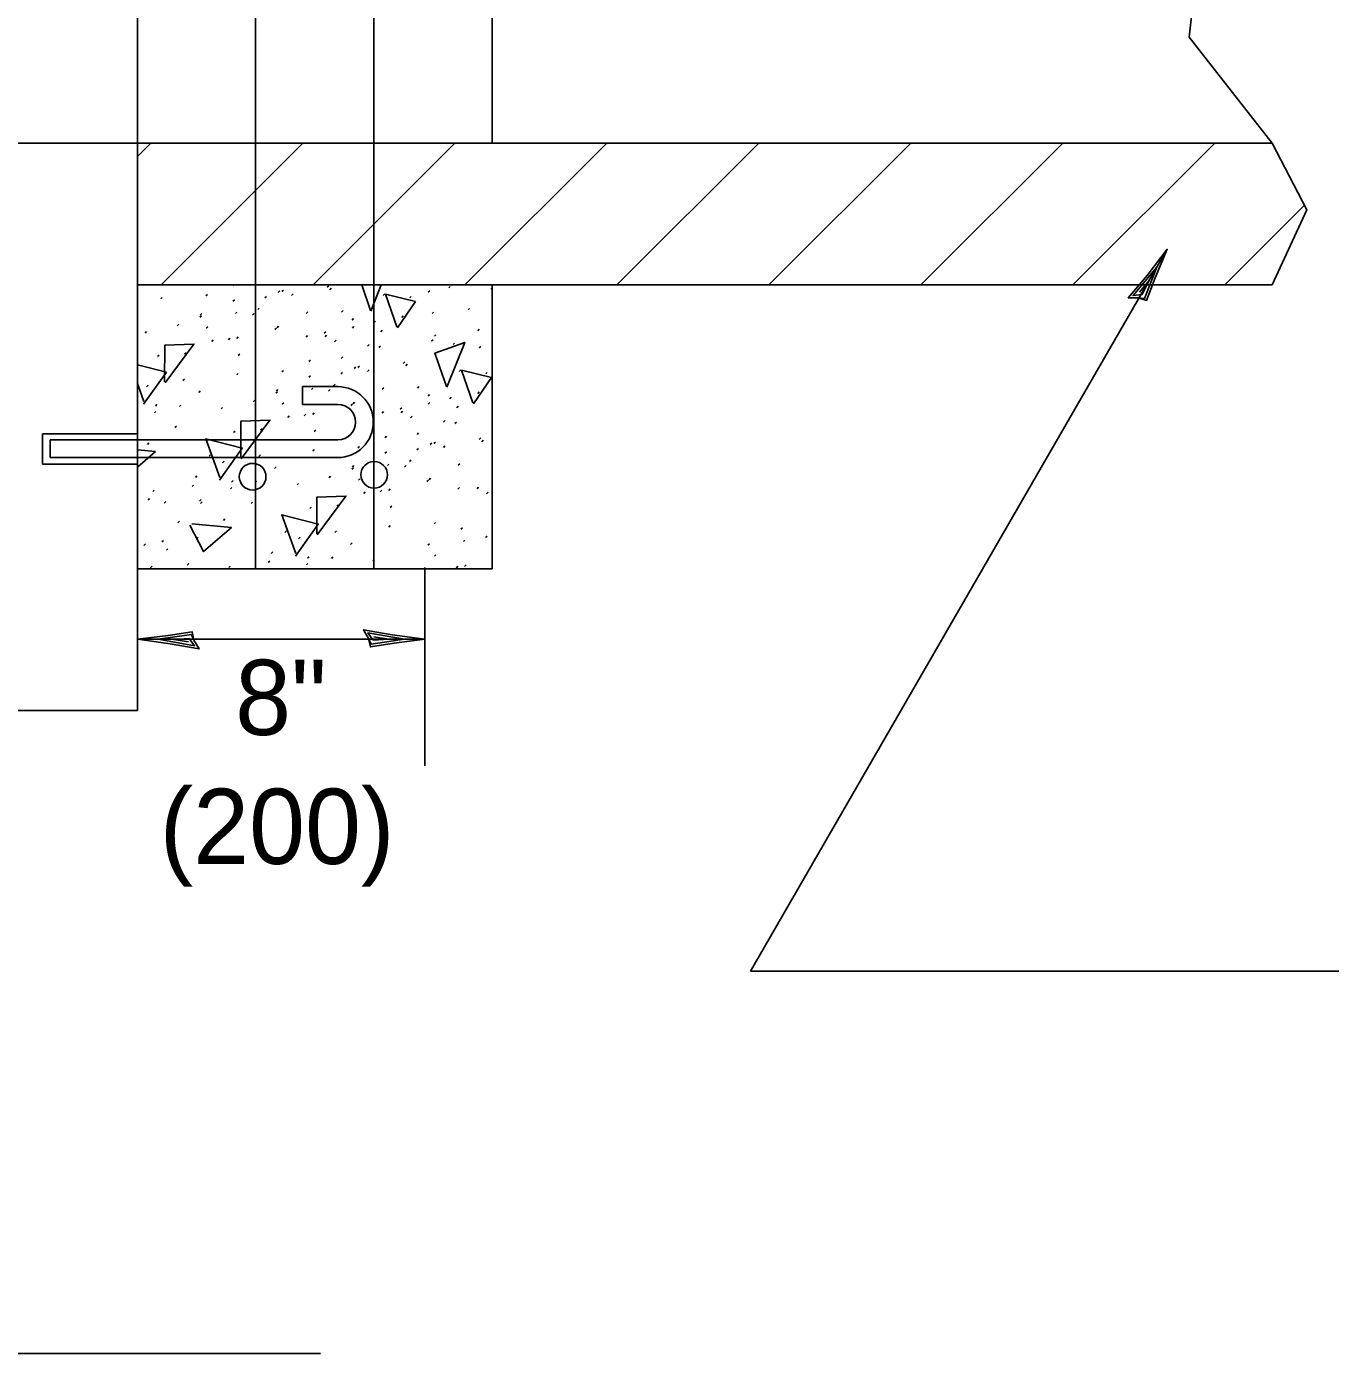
# Model space of a CAD drawing. Extents: x 94548 to 105997, y 75238 to 84217.
# Drawn here: x 94933.9 to 95055.3, y 79776.8 to 79900.3 of the extents above; entities that cross this region are included whole.
import ezdxf

# ---------------------------------------------------------------- set-up
doc = ezdxf.new("R2010")
doc.units = 0
doc.layers.add('Sheets_General Details', color=7, linetype='Continuous')

msp = doc.modelspace()

# ---------------------------------------------------------------- linework, layer by layer
at = {"layer": 'Sheets_General Details'}
for p, q in [((94955.27, 80008.24), (94955.27, 79849.84)), ((94966.27, 80008.24), (94966.27, 79849.84)), ((94977.27, 79889.44), (94977.27, 79968.64)), ((94944.27, 79889.44), (94944.27, 79929.04)), ((94944.27, 79889.44), (94766.07, 79889.44)), ((94944.27, 79889.44), (95049.87, 79889.44)), ((94944.27, 79876.24), (94944.27, 79889.44)), ((95001.33, 79812.39), (95040.11, 79879.56)), ((94944.27, 79876.24), (94977.27, 79876.24)), ((94944.27, 79849.84), (94944.27, 79876.24)), ((94974.18, 79876.24), (94944.27, 79876.24)), ((94950.65, 79875.22), (94950.79, 79875.36)), ((94957.37, 79875.53), (94957.51, 79875.68)), ((94957.71, 79875.62), (94957.85, 79875.76)), ((94958.61, 79875.27), (94958.75, 79875.41)), ((94961.94, 79876.02), (94962.08, 79876.16)), ((94962.16, 79875.79), (94962.31, 79875.93)), ((94967.14, 79875.26), (94967.28, 79875.4)), ((94971.33, 79875.56), (94971.48, 79875.7)), ((94973.24, 79875.97), (94973.38, 79876.11)), ((94977.27, 79876.24), (94977.27, 79849.84)), ((95049.87, 79876.24), (94977.27, 79876.24)), ((94946.44, 79874.94), (94946.58, 79875.08)), ((94953.16, 79874.72), (94953.3, 79874.86)), ((94955.46, 79873.95), (94955.6, 79874.09)), ((94956.14, 79875.03), (94956.28, 79875.17)), ((94969.61, 79875.03), (94969.75, 79875.17)), ((94975.04, 79873.92), (94975.18, 79874.06)), ((94950.09, 79873.23), (94950.23, 79873.38)), ((94950.12, 79873.44), (94950.27, 79873.58)), ((94953.39, 79873.58), (94953.53, 79873.72)), ((94954.99, 79873.44), (94955.13, 79873.58)), ((94959.98, 79873.6), (94960.12, 79873.74)), ((94963.26, 79873.72), (94963.4, 79873.86)), ((94964.25, 79872.98), (94964.39, 79873.12)), ((94966.27, 79872.72), (94966.41, 79872.86)), ((94968.87, 79873.22), (94969.01, 79873.36)), ((94971.69, 79873.57), (94971.83, 79873.71)), ((94944.98, 79871.77), (94945.12, 79871.92)), ((94947.97, 79872.44), (94948.11, 79872.58)), ((94950.68, 79872.21), (94950.82, 79872.35)), ((94957.07, 79872.09), (94957.21, 79872.23)), ((94957.27, 79872.26), (94957.41, 79872.4)), ((94959.96, 79871.39), (94960.1, 79871.53)), ((94961.65, 79871.74), (94961.79, 79871.88)), ((94961.73, 79871.42), (94961.87, 79871.57)), ((94964.27, 79872.23), (94964.41, 79872.37)), ((94966.91, 79871.89), (94967.05, 79872.03)), ((94971.9, 79871.47), (94972.04, 79871.61)), ((94975.94, 79871.98), (94976.08, 79872.13)), ((94951.19, 79870.98), (94951.33, 79871.12)), ((94952.73, 79871.14), (94952.87, 79871.28)), ((94953.51, 79871.27), (94953.65, 79871.41)), ((94962.62, 79870.96), (94962.76, 79871.1)), ((94965.69, 79870.56), (94965.83, 79870.7)), ((94966.74, 79870.42), (94966.88, 79870.56)), ((94971.64, 79871), (94971.78, 79871.14)), ((94973.65, 79870.69), (94973.79, 79870.83)), ((94976.08, 79870.39), (94976.22, 79870.53)), ((94946.15, 79869.57), (94946.29, 79869.71)), ((94948.66, 79869.79), (94948.81, 79869.93)), ((94953.65, 79869.67), (94953.79, 79869.81)), ((94960.23, 79869.11), (94960.38, 79869.25)), ((94963.23, 79869.4), (94963.37, 79869.54)), ((94969.01, 79868.94), (94969.15, 79869.09)), ((94953.51, 79867.87), (94953.65, 79868.01)), ((94957.72, 79868.15), (94957.86, 79868.29)), ((94960.23, 79867.65), (94960.37, 79867.79)), ((94963.21, 79867.96), (94963.35, 79868.1)), ((94964.44, 79868.46), (94964.59, 79868.6)), ((94964.78, 79868.55), (94964.93, 79868.69)), ((94965.68, 79868.2), (94965.82, 79868.34)), ((94969.24, 79868.72), (94969.38, 79868.86)), ((94974.21, 79868.18), (94974.35, 79868.33)), ((94976.68, 79867.96), (94976.83, 79868.1)), ((94945.12, 79866.77), (94945.26, 79866.91)), ((94948.49, 79867.35), (94948.64, 79867.49)), ((94962.92, 79866.78), (94959.62, 79866.78)), ((94959.62, 79866.78), (94959.62, 79865.13)), ((94960.46, 79866.51), (94960.6, 79866.65)), ((94962.53, 79866.87), (94962.67, 79867.02)), ((94967.05, 79866.53), (94967.19, 79866.67)), ((94970.33, 79866.65), (94970.47, 79866.79)), ((94949.97, 79866.24), (94950.11, 79866.38)), ((94955.04, 79865.37), (94955.18, 79865.51)), ((94957.16, 79866.16), (94957.3, 79866.3)), ((94957.2, 79866.37), (94957.34, 79866.51)), ((94962.06, 79866.37), (94962.2, 79866.51)), ((94964.34, 79865.18), (94964.48, 79865.33)), ((94971.32, 79865.9), (94971.46, 79866.05)), ((94971.34, 79865.16), (94971.48, 79865.3)), ((94973.34, 79865.65), (94973.48, 79865.79)), ((94975.94, 79866.15), (94976.08, 79866.29)), ((94945.85, 79864.34), (94945.99, 79864.48)), ((94945.95, 79864.97), (94946.09, 79865.11)), ((94948.18, 79864.93), (94948.32, 79865.07)), ((94952.05, 79864.7), (94952.19, 79864.85)), ((94957.75, 79865.14), (94957.9, 79865.28)), ((94959.62, 79865.13), (94962.92, 79865.13)), ((94959.8, 79864.07), (94959.95, 79864.21)), ((94960.58, 79864.2), (94960.72, 79864.34)), ((94964.14, 79865.02), (94964.28, 79865.16)), ((94967.03, 79864.32), (94967.17, 79864.46)), ((94968.72, 79864.67), (94968.87, 79864.81)), ((94968.8, 79864.35), (94968.94, 79864.5)), ((94973.98, 79864.82), (94974.12, 79864.96)), ((94947.76, 79862.97), (94947.91, 79863.11)), ((94955.73, 79862.72), (94955.88, 79862.86)), ((94958.26, 79863.91), (94958.4, 79864.05)), ((94969.69, 79863.88), (94969.83, 79864.03)), ((94972.76, 79863.49), (94972.9, 79863.63)), ((94973.81, 79863.35), (94973.96, 79863.49)), ((94944.27, 79862.4), (94935.45, 79862.4)), ((94935.45, 79862.4), (94935.45, 79859.57)), ((94936.15, 79861.83), (94936.15, 79860.18)), ((94956.32, 79861.83), (94936.15, 79861.83)), ((94953.22, 79862.5), (94953.37, 79862.64)), ((94962.92, 79861.83), (94956.32, 79861.83)), ((94960.72, 79862.6), (94960.86, 79862.74)), ((94967.31, 79862.03), (94967.45, 79862.18)), ((94970.3, 79862.33), (94970.44, 79862.47)), ((94971.86, 79861.48), (94972, 79861.62)), ((94976.08, 79861.87), (94976.22, 79862.01)), ((94976.31, 79861.65), (94976.45, 79861.79)), ((94945.2, 79861.4), (94945.34, 79861.54)), ((94950.93, 79860.3), (94951.07, 79860.44)), ((94955.57, 79860.28), (94955.71, 79860.42)), ((94960.58, 79860.79), (94960.72, 79860.94)), ((94964.79, 79861.08), (94964.94, 79861.22)), ((94967.3, 79860.58), (94967.44, 79860.72)), ((94970.28, 79860.89), (94970.42, 79861.03)), ((94971.52, 79861.39), (94971.66, 79861.53)), ((94972.75, 79861.13), (94972.89, 79861.27)), ((94935.45, 79859.57), (94944.27, 79859.57)), ((94936.15, 79860.18), (94956.32, 79860.18)), ((94952.19, 79859.7), (94952.33, 79859.84)), ((94956.32, 79860.18), (94962.92, 79860.18)), ((94957.04, 79859.16), (94957.18, 79859.31)), ((94964.23, 79859.09), (94964.37, 79859.23)), ((94964.27, 79859.3), (94964.41, 79859.44)), ((94967.53, 79859.44), (94967.67, 79859.58)), ((94969.13, 79859.3), (94969.27, 79859.44)), ((94969.6, 79859.8), (94969.74, 79859.94)), ((94974.12, 79859.46), (94974.26, 79859.6)), ((94949.66, 79858.34), (94949.8, 79858.49)), ((94953.02, 79857.89), (94953.17, 79858.04)), ((94955.25, 79857.86), (94955.39, 79858)), ((94962.11, 79858.3), (94962.25, 79858.44)), ((94964.83, 79858.07), (94964.97, 79858.21)), ((94971.21, 79857.95), (94971.35, 79858.09)), ((94971.41, 79858.11), (94971.55, 79858.25)), ((94945.7, 79857.01), (94945.84, 79857.15)), ((94949.36, 79857.48), (94949.5, 79857.62)), ((94952.92, 79857.27), (94953.06, 79857.41)), ((94959.12, 79857.63), (94959.26, 79857.77)), ((94965.33, 79856.84), (94965.47, 79856.98)), ((94966.87, 79856.99), (94967.02, 79857.14)), ((94967.65, 79857.13), (94967.79, 79857.27)), ((94974.1, 79857.25), (94974.24, 79857.39)), ((94975.87, 79857.28), (94976.01, 79857.42)), ((94976.76, 79856.81), (94976.9, 79856.96)), ((94945.26, 79856.23), (94945.4, 79856.38)), ((94946.77, 79855.94), (94946.91, 79856.08)), ((94950.04, 79856.13), (94950.19, 79856.27)), ((94950.14, 79855.91), (94950.28, 79856.05)), ((94954.84, 79855.9), (94954.98, 79856.04)), ((94960.3, 79855.43), (94960.44, 79855.57)), ((94962.81, 79855.65), (94962.95, 79855.79)), ((94967.79, 79855.53), (94967.93, 79855.67)), ((94948.04, 79854.12), (94948.18, 79854.27)), ((94952.27, 79854.33), (94952.41, 79854.47)), ((94958, 79853.22), (94958.14, 79853.37)), ((94962.64, 79853.21), (94962.78, 79853.35)), ((94967.65, 79853.72), (94967.79, 79853.87)), ((94971.87, 79854.01), (94972.01, 79854.15)), ((94974.37, 79853.51), (94974.51, 79853.65)), ((94944.86, 79852.01), (94945.01, 79852.15)), ((94946.55, 79852.33), (94946.7, 79852.47)), ((94949.78, 79852.63), (94949.92, 79852.77)), ((94959.26, 79852.63), (94959.4, 79852.77)), ((94964.11, 79852.09), (94964.25, 79852.24)), ((94971.3, 79852.02), (94971.44, 79852.16)), ((94974.6, 79852.37), (94974.74, 79852.51)), ((94976.67, 79852.73), (94976.81, 79852.87)), ((94946.96, 79851.55), (94947.1, 79851.69)), ((94956.43, 79850.41), (94956.58, 79850.55)), ((94956.73, 79851.27), (94956.87, 79851.41)), ((94960.09, 79850.82), (94960.24, 79850.96)), ((94962.32, 79850.79), (94962.46, 79850.93)), ((94966.19, 79850.56), (94966.33, 79850.7)), ((94971.9, 79851), (94972.04, 79851.14)), ((94944.27, 79849.84), (94944.27, 79836.64)), ((94977.27, 79849.84), (94944.27, 79849.84)), ((94945.48, 79849.93), (94945.63, 79850.07)), ((94948.9, 79850.17), (94949.04, 79850.31)), ((94952.77, 79849.94), (94952.91, 79850.08)), ((94959.99, 79850.2), (94960.13, 79850.34)), ((94971.03, 79849.96), (94971.03, 79831.5)), ((94973.95, 79849.92), (94974.09, 79850.07)), ((94974.72, 79850.06), (94974.87, 79850.2)), ((94971.03, 79843.27), (94944.27, 79843.27)), ((94944.27, 79836.64), (94931.07, 79836.64)), ((95001.33, 79812.39), (95187.21, 79812.39)), ((94833.98, 79776.82), (94961.31, 79776.82))]:
    msp.add_line(p, q, dxfattribs=at)
for points in [[(95049.87, 79968.64), (95041.42, 79955.5), (95042.15, 79935.06), (95044.34, 79919), (95042.15, 79899.29), (95049.87, 79889.44)], [(94944.27, 79888.18), (94945.53, 79889.44)], [(94946.47, 79876.24), (94959.67, 79889.44)], [(94960.61, 79876.24), (94973.81, 79889.44)], [(94974.75, 79876.24), (94987.95, 79889.44)], [(94988.89, 79876.24), (95002.09, 79889.44)], [(95003.04, 79876.24), (95016.24, 79889.44)], [(95017.18, 79876.24), (95030.38, 79889.44)], [(95031.32, 79876.24), (95044.52, 79889.44)], [(95049.87, 79889.44), (95053.1, 79883.23), (95049.87, 79876.24)], [(95045.46, 79876.24), (95052.88, 79883.66)], [(95037.41, 79875.04), (95038.18, 79874.81), (95038.99, 79876.9), (95040.11, 79879.56), (95038.22, 79877.13), (95036.47, 79875.05), (95037.41, 79875.04), (95037.98, 79874.99), (95039.14, 79877.9), (95036.93, 79875.26), (95037.76, 79875.36), (95038.4, 79876.64), (95037.53, 79875.56)], [(94953.16, 79876.18), (94953.23, 79876.24)], [(94965.96, 79873.87), (94965.15, 79876.24)], [(94966.96, 79876.24), (94965.98, 79873.8)], [(94968.41, 79872.33), (94967.35, 79875.38)], [(94967.35, 79875.38), (94970.15, 79874.7)], [(94977.17, 79875.86), (94977.27, 79875.96)], [(94970.15, 79874.7), (94968.47, 79872.24)], [(94946.8, 79867.23), (94946.81, 79870.63), (94949.53, 79870.74), (94946.85, 79867.13)], [(94973.03, 79866.8), (94971.96, 79869.91), (94974.73, 79870.9), (94973.05, 79866.73)], [(94944.27, 79868.81), (94946.96, 79868.14)], [(94946.96, 79868.14), (94944.84, 79865.16)], [(94975.49, 79865.26), (94974.42, 79868.3)], [(94974.42, 79868.3), (94977.22, 79867.63)], [(94944.87, 79865.41), (94944.27, 79867.06)], [(94977.22, 79867.63), (94975.54, 79865.17)], [(94953.88, 79860.16), (94953.88, 79863.56), (94956.6, 79863.67), (94953.92, 79860.06)], [(94951.94, 79858.34), (94950.63, 79861.92), (94954.03, 79861.07), (94951.91, 79858.09)], [(94944.27, 79860.89), (94945.95, 79860.73)], [(94945.95, 79860.73), (94944.27, 79859.28)], [(94960.95, 79853.09), (94960.95, 79856.49), (94963.67, 79856.6), (94960.99, 79852.99)], [(94959.02, 79851.27), (94957.7, 79854.85), (94961.1, 79853.99), (94958.98, 79851.02)], [(94949.33, 79854.01), (94953.02, 79853.66), (94950.43, 79851.43), (94949.16, 79853.9)], [(94949.53, 79843.19), (94949.35, 79843.98), (94947.13, 79843.64), (94944.27, 79843.27), (94947.32, 79842.85), (94950, 79842.38), (94949.53, 79843.19), (94949.29, 79843.71), (94946.19, 79843.27), (94949.58, 79842.67), (94949.08, 79843.34), (94947.65, 79843.25), (94949.02, 79843.04)], [(94965.77, 79843.35), (94965.95, 79842.56), (94968.17, 79842.9), (94971.03, 79843.27), (94967.98, 79843.69), (94965.31, 79844.16), (94965.77, 79843.35), (94966.01, 79842.83), (94969.11, 79843.27), (94965.72, 79843.87), (94966.22, 79843.2), (94967.65, 79843.29), (94966.28, 79843.5)]]:
    msp.add_lwpolyline(points, dxfattribs=at)
for centre in [(94954.99, 79858.4), (94966.3, 79858.58)]:
    msp.add_circle(centre, 1.24, dxfattribs=at)
for radius, start, end in [(3.3, 0, 90), (1.65, 0, 90), (3.3, 270, 0), (1.65, 270, 0)]:
    msp.add_arc((94962.92, 79863.48), radius, start, end, dxfattribs=at)

# ---------------------------------------------------------------- texts
for s, p in [('8"', (94953.36, 79834.37)), ('(200)', (94946.34, 79822.37))]:
    msp.add_text(s, height=7, dxfattribs=at).set_placement(p)

doc.saveas('drawing.dxf')
